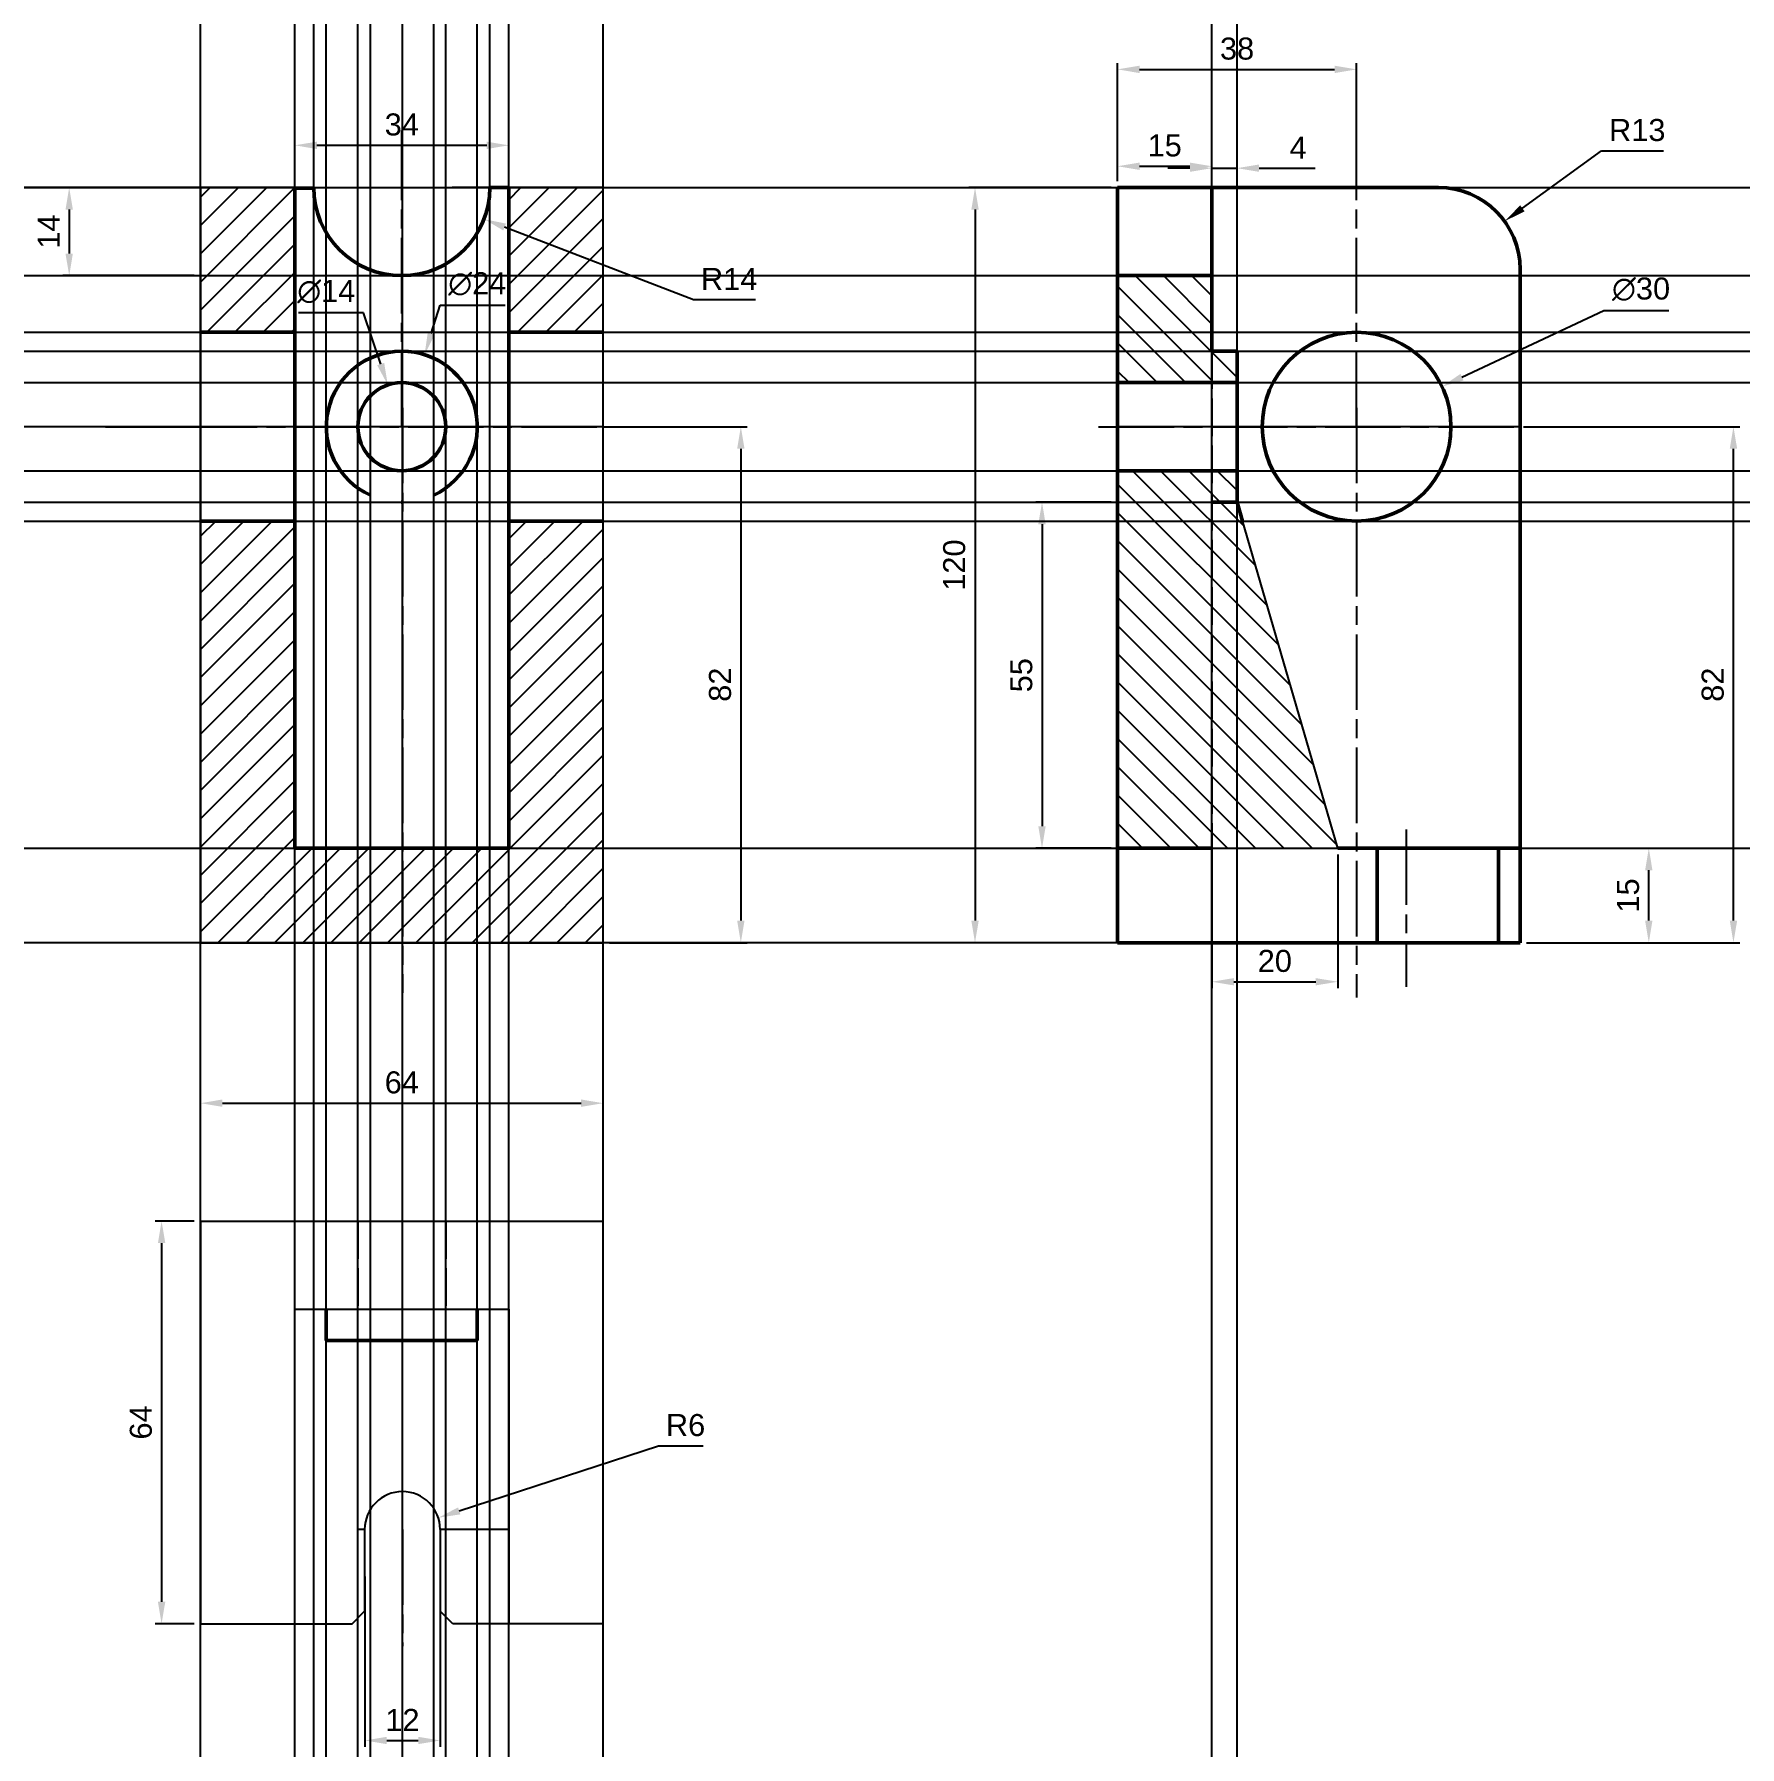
# Model space of a CAD drawing. Header units: millimetres. Extents: x 1228 to 1499, y 1107 to 1379.
import ezdxf

# ---------------------------------------------------------------- set-up
doc = ezdxf.new("R2010")
doc.units = ezdxf.units.MM
for name, pattern in [('AM_ISO02W050', [7.5, 6, -1.5]), ('AM_ISO08W050', [18, 12, -1.5, 3, -1.5]), ('Amconstr', [9999, 9999, 0])]:
    doc.linetypes.add(name, pattern=pattern)
for name, color, linetype, lineweight in [('AM_0', 7, 'Continuous', 50), ('AM_3', 6, 'AM_ISO02W050', 25), ('AM_5', 3, 'Continuous', 25), ('AM_7', 4, 'AM_ISO08W050', 25), ('AM_8', 1, 'Continuous', 25), ('AM_CL', 1, 'Amconstr', 25)]:
    doc.layers.add(name, color=color, linetype=linetype, lineweight=lineweight)
doc.styles.get("Standard").update_dxf_attribs({"font": 'arial.ttf'})
doc.dimstyles.new('AM_ISO$0', dxfattribs={"dimtxt": 3.5, "dimasz": 3.5, "dimexe": 1, "dimexo": 1, "dimgap": 1.5, "dimtad": 1, "dimdsep": 46, "dimtxsty": 'Standard', "dimcen": 0, "dimclrd": 256, "dimclre": 256, "dimclrt": 2, "dimadec": 0, "dimazin": 2, "dimtp": 0.1, "dimtm": 0.1, "dimtfac": 0.71, "dimtdec": 3, "dimtmove": 0, "dimatfit": 3, "dimfxl": 1, "dimlwd": -1, "dimlwe": -1, "dimarcsym": 1})
doc.dimstyles.new('AM_ISO$3', dxfattribs={"dimtxt": 3.5, "dimasz": 3.5, "dimexe": 1, "dimexo": 1, "dimgap": 1.5, "dimtad": 1, "dimtoh": 1, "dimdsep": 46, "dimtxsty": 'Standard', "dimcen": 0, "dimclrd": 256, "dimclre": 256, "dimclrt": 2, "dimadec": 0, "dimazin": 2, "dimtp": 0.1, "dimtm": 0.1, "dimtfac": 0.71, "dimtdec": 3, "dimtofl": 0, "dimtmove": 0, "dimatfit": 0, "dimfxl": 1, "dimlwd": -1, "dimlwe": -1, "dimarcsym": 1})
doc.dimstyles.new('AM_ISO$4', dxfattribs={"dimtxt": 3.5, "dimasz": 3.5, "dimexe": 1, "dimexo": 1, "dimgap": 1.5, "dimtad": 1, "dimtoh": 1, "dimdsep": 46, "dimtxsty": 'Standard', "dimcen": 0, "dimclrd": 256, "dimclre": 256, "dimclrt": 2, "dimadec": 0, "dimazin": 2, "dimtp": 0.1, "dimtm": 0.1, "dimtfac": 0.71, "dimtdec": 3, "dimtofl": 0, "dimtmove": 0, "dimatfit": 0, "dimfxl": 1, "dimlwd": -1, "dimlwe": -1, "dimarcsym": 1})

# ---------------------------------------------------------------- blocks, each defined once
blk = doc.blocks.new('*D3')
at = {"layer": 'AM_5', "linetype": 'ByBlock', "transparency": 16777216}
for p, q in [((1319.3, 1316.63), (1341.18, 1316.63)), ((1340.18, 1313.13), (1340.18, 1238.13)), ((1319.3, 1234.63), (1341.18, 1234.63))]:
    blk.add_line(p, q, dxfattribs=at)
at = {"layer": 'AM_5', "transparency": 16777216}
for points in [[(1339.6, 1313.13), (1340.77, 1313.13), (1340.18, 1316.63)], [(1339.6, 1238.13), (1340.77, 1238.13), (1340.18, 1234.63)]]:
    blk.add_solid(points, dxfattribs=at)
at = {"layer": 'Defpoints', "color": 0, "transparency": 16777216}
for p in [(1318.3, 1316.63), (1318.3, 1234.63), (1340.18, 1234.63)]:
    blk.add_point(p, dxfattribs=at)
at = {"layer": 'AM_5', "color": 2, "transparency": 16777216, "insert": (1336.89, 1275.63), "char_height": 3.5, "attachment_point": 5, "rotation": 90}
blk.add_mtext('82', dxfattribs=at)
blk = doc.blocks.new('*D4')
at = {"layer": 'AM_5', "linetype": 'ByBlock', "transparency": 16777216}
for p, q in [((1269.3, 1355.63), (1269.3, 1362.34)), ((1272.8, 1361.34), (1299.8, 1361.34)), ((1303.3, 1355.63), (1303.3, 1362.34))]:
    blk.add_line(p, q, dxfattribs=at)
at = {"layer": 'AM_5', "transparency": 16777216}
for points in [[(1272.8, 1361.92), (1272.8, 1360.75), (1269.3, 1361.34)], [(1299.8, 1361.92), (1299.8, 1360.75), (1303.3, 1361.34)]]:
    blk.add_solid(points, dxfattribs=at)
at = {"layer": 'Defpoints', "color": 0, "transparency": 16777216}
for p in [(1303.3, 1361.34), (1269.3, 1354.63), (1303.3, 1354.63)]:
    blk.add_point(p, dxfattribs=at)
at = {"layer": 'AM_5', "color": 2, "transparency": 16777216, "insert": (1286.3, 1364.63), "char_height": 3.5, "attachment_point": 5}
blk.add_mtext('34', dxfattribs=at)
blk = doc.blocks.new('*D5')
at = {"layer": 'AM_5', "linetype": 'ByBlock', "transparency": 16777216}
for p, q in [((1253.3, 1354.63), (1232.44, 1354.63)), ((1233.44, 1351.13), (1233.44, 1344.13)), ((1253.3, 1340.63), (1232.44, 1340.63))]:
    blk.add_line(p, q, dxfattribs=at)
at = {"layer": 'AM_5', "transparency": 16777216}
for points in [[(1232.85, 1351.13), (1234.02, 1351.13), (1233.44, 1354.63)], [(1232.85, 1344.13), (1234.02, 1344.13), (1233.44, 1340.63)]]:
    blk.add_solid(points, dxfattribs=at)
at = {"layer": 'Defpoints', "color": 0, "transparency": 16777216}
for p in [(1254.3, 1354.63), (1233.44, 1340.63), (1254.3, 1340.63)]:
    blk.add_point(p, dxfattribs=at)
at = {"layer": 'AM_5', "color": 2, "transparency": 16777216, "insert": (1230.18, 1347.63), "char_height": 3.5, "attachment_point": 5, "rotation": 90}
blk.add_mtext('14', dxfattribs=at)
blk = doc.blocks.new('*D6')
at = {"layer": 'AM_5', "linetype": 'ByBlock', "transparency": 16777216}
for p, q in [((1280.21, 1334.7), (1269.9, 1334.7)), ((1282.95, 1326.58), (1280.21, 1334.7))]:
    blk.add_line(p, q, dxfattribs=at)
at = {"layer": 'AM_5', "transparency": 16777216}
blk.add_solid([(1283.5, 1326.76), (1282.39, 1326.39), (1284.07, 1323.26)], dxfattribs=at)
at = {"layer": 'Defpoints', "color": 0, "transparency": 16777216}
for p in [(1284.07, 1323.26), (1288.54, 1309.99)]:
    blk.add_point(p, dxfattribs=at)
at = {"layer": 'AM_5', "color": 2, "transparency": 16777216, "insert": (1274.3, 1338.09), "char_height": 3.5, "attachment_point": 5}
blk.add_mtext('∅14', dxfattribs=at)
blk = doc.blocks.new('*D7')
at = {"layer": 'AM_5', "linetype": 'ByBlock', "transparency": 16777216}
for p, q in [((1290.97, 1331.41), (1292.4, 1335.92)), ((1292.4, 1335.92), (1302.71, 1335.92))]:
    blk.add_line(p, q, dxfattribs=at)
at = {"layer": 'AM_5', "transparency": 16777216}
blk.add_solid([(1290.42, 1331.58), (1291.53, 1331.23), (1289.92, 1328.07)], dxfattribs=at)
at = {"layer": 'Defpoints', "color": 0, "transparency": 16777216}
for p in [(1289.92, 1328.07), (1282.69, 1305.19)]:
    blk.add_point(p, dxfattribs=at)
at = {"layer": 'AM_5', "color": 2, "transparency": 16777216, "insert": (1298.3, 1339.31), "char_height": 3.5, "attachment_point": 5}
blk.add_mtext('∅24', dxfattribs=at)
blk = doc.blocks.new('*D8')
at = {"layer": 'AM_5', "linetype": 'ByBlock', "transparency": 16777216}
for p, q in [((1302.64, 1348.36), (1332.66, 1336.84)), ((1332.66, 1336.84), (1342.51, 1336.84))]:
    blk.add_line(p, q, dxfattribs=at)
at = {"layer": 'AM_5', "transparency": 16777216}
blk.add_solid([(1302.85, 1348.9), (1302.43, 1347.81), (1299.37, 1349.61)], dxfattribs=at)
at = {"layer": 'Defpoints', "color": 0, "transparency": 16777216}
for p in [(1286.3, 1354.63), (1299.37, 1349.61)]:
    blk.add_point(p, dxfattribs=at)
at = {"layer": 'AM_5', "color": 2, "transparency": 16777216, "insert": (1338.33, 1340.1), "char_height": 3.5, "attachment_point": 5}
blk.add_mtext('R14', dxfattribs=at)
blk = doc.blocks.new('*D9')
at = {"layer": 'AM_5', "linetype": 'ByBlock', "transparency": 16777216}
for p, q in [((1400.05, 1355.63), (1400.05, 1374.41)), ((1438.05, 1355.63), (1438.05, 1374.41)), ((1403.55, 1373.41), (1434.55, 1373.41))]:
    blk.add_line(p, q, dxfattribs=at)
at = {"layer": 'AM_5', "transparency": 16777216}
for points in [[(1403.55, 1373.99), (1403.55, 1372.82), (1400.05, 1373.41)], [(1434.55, 1373.99), (1434.55, 1372.82), (1438.05, 1373.41)]]:
    blk.add_solid(points, dxfattribs=at)
at = {"layer": 'Defpoints', "color": 0, "transparency": 16777216}
for p in [(1438.05, 1373.41), (1400.05, 1354.63), (1438.05, 1354.63)]:
    blk.add_point(p, dxfattribs=at)
at = {"layer": 'AM_5', "color": 2, "transparency": 16777216, "insert": (1419.05, 1376.69), "char_height": 3.5, "attachment_point": 5}
blk.add_mtext('38', dxfattribs=at)
blk = doc.blocks.new('*D10')
at = {"layer": 'AM_5', "linetype": 'ByBlock', "transparency": 16777216}
for p, q in [((1399.05, 1354.63), (1376.4, 1354.63)), ((1377.4, 1351.13), (1377.4, 1238.13)), ((1399.05, 1234.63), (1376.4, 1234.63))]:
    blk.add_line(p, q, dxfattribs=at)
at = {"layer": 'AM_5', "transparency": 16777216}
for points in [[(1376.82, 1351.13), (1377.99, 1351.13), (1377.4, 1354.63)], [(1376.82, 1238.13), (1377.99, 1238.13), (1377.4, 1234.63)]]:
    blk.add_solid(points, dxfattribs=at)
at = {"layer": 'Defpoints', "color": 0, "transparency": 16777216}
for p in [(1400.05, 1354.63), (1377.4, 1234.63), (1400.05, 1234.63)]:
    blk.add_point(p, dxfattribs=at)
at = {"layer": 'AM_5', "color": 2, "transparency": 16777216, "insert": (1374.11, 1294.63), "char_height": 3.5, "attachment_point": 5, "rotation": 90}
blk.add_mtext('120', dxfattribs=at)
blk = doc.blocks.new('*D11')
at = {"layer": 'AM_5', "linetype": 'ByBlock', "transparency": 16777216}
for p, q in [((1399.05, 1304.63), (1387.05, 1304.63)), ((1388.05, 1301.13), (1388.05, 1253.13)), ((1399.05, 1249.63), (1387.05, 1249.63))]:
    blk.add_line(p, q, dxfattribs=at)
at = {"layer": 'AM_5', "transparency": 16777216}
for points in [[(1387.46, 1301.13), (1388.63, 1301.13), (1388.05, 1304.63)], [(1387.46, 1253.13), (1388.63, 1253.13), (1388.05, 1249.63)]]:
    blk.add_solid(points, dxfattribs=at)
at = {"layer": 'Defpoints', "color": 0, "transparency": 16777216}
for p in [(1400.05, 1304.63), (1388.05, 1249.63), (1400.05, 1249.63)]:
    blk.add_point(p, dxfattribs=at)
at = {"layer": 'AM_5', "color": 2, "transparency": 16777216, "insert": (1384.77, 1277.13), "char_height": 3.5, "attachment_point": 5, "rotation": 90}
blk.add_mtext('55', dxfattribs=at)
blk = doc.blocks.new('*D12')
at = {"layer": 'AM_5', "linetype": 'ByBlock', "transparency": 16777216}
for p, q in [((1415.05, 1248.63), (1415.05, 1227.42)), ((1435.05, 1248.63), (1435.05, 1227.42)), ((1418.55, 1228.42), (1431.55, 1228.42))]:
    blk.add_line(p, q, dxfattribs=at)
at = {"layer": 'AM_5', "transparency": 16777216}
for points in [[(1418.55, 1229), (1418.55, 1227.84), (1415.05, 1228.42)], [(1431.55, 1229), (1431.55, 1227.84), (1435.05, 1228.42)]]:
    blk.add_solid(points, dxfattribs=at)
at = {"layer": 'Defpoints', "color": 0, "transparency": 16777216}
for p in [(1415.05, 1249.63), (1435.05, 1249.63), (1435.05, 1228.42)]:
    blk.add_point(p, dxfattribs=at)
at = {"layer": 'AM_5', "color": 2, "transparency": 16777216, "insert": (1425.05, 1231.71), "char_height": 3.5, "attachment_point": 5}
blk.add_mtext('20', dxfattribs=at)
blk = doc.blocks.new('*D13')
at = {"layer": 'AM_5', "linetype": 'ByBlock', "transparency": 16777216}
for p, q in [((1465.05, 1249.63), (1485.49, 1249.63)), ((1484.49, 1238.13), (1484.49, 1246.13)), ((1465.05, 1234.63), (1485.49, 1234.63))]:
    blk.add_line(p, q, dxfattribs=at)
at = {"layer": 'AM_5', "transparency": 16777216}
for points in [[(1483.9, 1246.13), (1485.07, 1246.13), (1484.49, 1249.63)], [(1483.9, 1238.13), (1485.07, 1238.13), (1484.49, 1234.63)]]:
    blk.add_solid(points, dxfattribs=at)
at = {"layer": 'Defpoints', "color": 0, "transparency": 16777216}
for p in [(1464.05, 1249.63), (1484.49, 1249.63), (1464.05, 1234.63)]:
    blk.add_point(p, dxfattribs=at)
at = {"layer": 'AM_5', "color": 2, "transparency": 16777216, "insert": (1481.2, 1242.13), "char_height": 3.5, "attachment_point": 5, "rotation": 90}
blk.add_mtext('15', dxfattribs=at)
blk = doc.blocks.new('*D14')
at = {"layer": 'AM_5', "linetype": 'ByBlock', "transparency": 16777216}
for p, q in [((1465.05, 1316.63), (1498.94, 1316.63)), ((1497.94, 1238.13), (1497.94, 1313.13)), ((1465.05, 1234.63), (1498.94, 1234.63))]:
    blk.add_line(p, q, dxfattribs=at)
at = {"layer": 'AM_5', "transparency": 16777216}
for points in [[(1497.36, 1313.13), (1498.53, 1313.13), (1497.94, 1316.63)], [(1497.36, 1238.13), (1498.53, 1238.13), (1497.94, 1234.63)]]:
    blk.add_solid(points, dxfattribs=at)
at = {"layer": 'Defpoints', "color": 0, "transparency": 16777216}
for p in [(1464.05, 1316.63), (1497.94, 1316.63), (1464.05, 1234.63)]:
    blk.add_point(p, dxfattribs=at)
at = {"layer": 'AM_5', "color": 2, "transparency": 16777216, "insert": (1494.66, 1275.63), "char_height": 3.5, "attachment_point": 5, "rotation": 90}
blk.add_mtext('82', dxfattribs=at)
blk = doc.blocks.new('*D15')
at = {"layer": 'AM_5', "linetype": 'ByBlock', "transparency": 16777216}
for p, q in [((1454.79, 1324.49), (1477.36, 1335.09)), ((1477.36, 1335.09), (1487.67, 1335.09))]:
    blk.add_line(p, q, dxfattribs=at)
at = {"layer": 'AM_5', "transparency": 16777216}
blk.add_solid([(1454.55, 1325.02), (1455.04, 1323.96), (1451.63, 1323)], dxfattribs=at)
at = {"layer": 'Defpoints', "color": 0, "transparency": 16777216}
for p in [(1451.63, 1323), (1424.47, 1310.25)]:
    blk.add_point(p, dxfattribs=at)
at = {"layer": 'AM_5', "color": 2, "transparency": 16777216, "insert": (1483.26, 1338.47), "char_height": 3.5, "attachment_point": 5}
blk.add_mtext('∅30', dxfattribs=at)
blk = doc.blocks.new('*D16')
at = {"layer": 'AM_5', "linetype": 'ByBlock', "transparency": 16777216}
for p, q in [((1464.4, 1351.33), (1476.97, 1360.46)), ((1476.97, 1360.46), (1486.83, 1360.46))]:
    blk.add_line(p, q, dxfattribs=at)
at = {"layer": 'AM_5', "transparency": 16777216}
blk.add_solid([(1464.05, 1351.8), (1464.74, 1350.85), (1461.57, 1349.27)], dxfattribs=at)
at = {"layer": 'Defpoints', "color": 0, "transparency": 16777216}
for p in [(1461.57, 1349.27), (1451.05, 1341.63)]:
    blk.add_point(p, dxfattribs=at)
at = {"layer": 'AM_5', "color": 2, "transparency": 16777216, "insert": (1482.65, 1363.75), "char_height": 3.5, "attachment_point": 5}
blk.add_mtext('R13', dxfattribs=at)
blk = doc.blocks.new('*D17')
at = {"layer": 'AM_5', "linetype": 'ByBlock', "transparency": 16777216}
for p, q in [((1400.05, 1355.63), (1400.05, 1359.01)), ((1403.55, 1358.01), (1411.55, 1358.01)), ((1415.05, 1355.63), (1415.05, 1359.01))]:
    blk.add_line(p, q, dxfattribs=at)
at = {"layer": 'AM_5', "transparency": 16777216}
for points in [[(1403.55, 1358.6), (1403.55, 1357.43), (1400.05, 1358.01)], [(1411.55, 1358.6), (1411.55, 1357.43), (1415.05, 1358.01)]]:
    blk.add_solid(points, dxfattribs=at)
at = {"layer": 'Defpoints', "color": 0, "transparency": 16777216}
for p in [(1415.05, 1358.01), (1400.05, 1354.63), (1415.05, 1354.63)]:
    blk.add_point(p, dxfattribs=at)
at = {"layer": 'AM_5', "color": 2, "transparency": 16777216, "insert": (1407.55, 1361.3), "char_height": 3.5, "attachment_point": 5}
blk.add_mtext('15', dxfattribs=at)
blk = doc.blocks.new('*D18')
at = {"layer": 'AM_5', "linetype": 'ByBlock', "transparency": 16777216}
for p, q in [((1415.05, 1355.63), (1415.05, 1358.71)), ((1419.05, 1355.63), (1419.05, 1358.71)), ((1411.55, 1357.71), (1408.05, 1357.71)), ((1415.05, 1357.71), (1419.05, 1357.71)), ((1422.55, 1357.71), (1431.47, 1357.71))]:
    blk.add_line(p, q, dxfattribs=at)
at = {"layer": 'AM_5', "transparency": 16777216}
for points in [[(1411.55, 1358.29), (1411.55, 1357.12), (1415.05, 1357.71)], [(1422.55, 1358.29), (1422.55, 1357.12), (1419.05, 1357.71)]]:
    blk.add_solid(points, dxfattribs=at)
at = {"layer": 'Defpoints', "color": 0, "transparency": 16777216}
for p in [(1419.05, 1357.71), (1415.05, 1354.63), (1419.05, 1354.63)]:
    blk.add_point(p, dxfattribs=at)
at = {"layer": 'AM_5', "color": 2, "transparency": 16777216, "insert": (1428.76, 1360.96), "char_height": 3.5, "attachment_point": 5}
blk.add_mtext('4', dxfattribs=at)
blk = doc.blocks.new('*D19')
at = {"layer": 'AM_5', "linetype": 'ByBlock', "transparency": 16777216}
for p, q in [((1254.3, 1191.39), (1254.3, 1210.12)), ((1257.8, 1209.12), (1314.8, 1209.12)), ((1318.3, 1191.39), (1318.3, 1210.12))]:
    blk.add_line(p, q, dxfattribs=at)
at = {"layer": 'AM_5', "transparency": 16777216}
for points in [[(1257.8, 1209.71), (1257.8, 1208.54), (1254.3, 1209.12)], [(1314.8, 1209.71), (1314.8, 1208.54), (1318.3, 1209.12)]]:
    blk.add_solid(points, dxfattribs=at)
at = {"layer": 'Defpoints', "color": 0, "transparency": 16777216}
for p in [(1318.3, 1209.12), (1254.3, 1190.39), (1318.3, 1190.39)]:
    blk.add_point(p, dxfattribs=at)
at = {"layer": 'AM_5', "color": 2, "transparency": 16777216, "insert": (1286.3, 1212.41), "char_height": 3.5, "attachment_point": 5}
blk.add_mtext('64', dxfattribs=at)
blk = doc.blocks.new('*D20')
at = {"layer": 'AM_5', "linetype": 'ByBlock', "transparency": 16777216}
for p, q in [((1253.3, 1190.39), (1247.12, 1190.39)), ((1248.12, 1186.89), (1248.12, 1129.89)), ((1253.3, 1126.39), (1247.12, 1126.39))]:
    blk.add_line(p, q, dxfattribs=at)
at = {"layer": 'AM_5', "transparency": 16777216}
for points in [[(1247.54, 1186.89), (1248.71, 1186.89), (1248.12, 1190.39)], [(1247.54, 1129.89), (1248.71, 1129.89), (1248.12, 1126.39)]]:
    blk.add_solid(points, dxfattribs=at)
at = {"layer": 'Defpoints', "color": 0, "transparency": 16777216}
for p in [(1254.3, 1190.39), (1248.12, 1126.39), (1254.3, 1126.39)]:
    blk.add_point(p, dxfattribs=at)
at = {"layer": 'AM_5', "color": 2, "transparency": 16777216, "insert": (1244.84, 1158.39), "char_height": 3.5, "attachment_point": 5, "rotation": 90}
blk.add_mtext('64', dxfattribs=at)
blk = doc.blocks.new('*D21')
at = {"layer": 'AM_5', "linetype": 'ByBlock', "transparency": 16777216}
for p, q in [((1295.43, 1144.34), (1327.08, 1154.66)), ((1327.08, 1154.66), (1334.22, 1154.66))]:
    blk.add_line(p, q, dxfattribs=at)
at = {"layer": 'AM_5', "transparency": 16777216}
blk.add_solid([(1295.25, 1144.89), (1295.61, 1143.78), (1292.1, 1143.25)], dxfattribs=at)
at = {"layer": 'Defpoints', "color": 0, "transparency": 16777216}
for p in [(1292.1, 1143.25), (1286.4, 1141.39)]:
    blk.add_point(p, dxfattribs=at)
at = {"layer": 'AM_5', "color": 2, "transparency": 16777216, "insert": (1331.4, 1157.95), "char_height": 3.5, "attachment_point": 5}
blk.add_mtext('R6', dxfattribs=at)
blk = doc.blocks.new('*D22')
at = {"layer": 'AM_5', "linetype": 'ByBlock', "transparency": 16777216}
for p, q in [((1280.4, 1133.89), (1280.4, 1106.85)), ((1292.4, 1133.89), (1292.4, 1106.85)), ((1283.9, 1107.85), (1288.9, 1107.85))]:
    blk.add_line(p, q, dxfattribs=at)
at = {"layer": 'AM_5', "transparency": 16777216}
for points in [[(1283.9, 1108.43), (1283.9, 1107.27), (1280.4, 1107.85)], [(1288.9, 1108.43), (1288.9, 1107.27), (1292.4, 1107.85)]]:
    blk.add_solid(points, dxfattribs=at)
at = {"layer": 'Defpoints', "color": 0, "transparency": 16777216}
for p in [(1280.4, 1134.89), (1292.4, 1134.89), (1292.4, 1107.85)]:
    blk.add_point(p, dxfattribs=at)
at = {"layer": 'AM_5', "color": 2, "transparency": 16777216, "insert": (1286.4, 1111.11), "char_height": 3.5, "attachment_point": 5}
blk.add_mtext('12', dxfattribs=at)

msp = doc.modelspace()

# ---------------------------------------------------------------- hatches: boundary and pattern name
at = {"layer": 'AM_8'}
h = msp.add_hatch(dxfattribs=at)
h.set_pattern_fill('ANSI31', color=256)
h.paths.add_polyline_path([(1269.303, 1354.54), (1269.302, 1354.628), (1254.302, 1354.628), (1254.302, 1331.628), (1269.303, 1331.628)])
h.paths.add_polyline_path([(1318.302, 1301.628), (1303.302, 1301.628), (1303.302, 1249.628), (1286.396, 1249.628), (1286.396, 1234.628), (1318.302, 1234.628)])
h.paths.add_polyline_path([(1269.303, 1301.628), (1254.302, 1301.628), (1254.302, 1234.628), (1286.396, 1234.628), (1286.396, 1249.628), (1269.303, 1249.628)])
h = msp.add_hatch(dxfattribs=at)
h.set_pattern_fill('ANSI31', color=256)
h.paths.add_polyline_path([(1318.302, 1354.628), (1303.302, 1354.628), (1303.302, 1331.628), (1318.302, 1331.628)])
h = msp.add_hatch(dxfattribs=at)
h.set_pattern_fill('ANSI31', color=256, angle=90)
h.paths.add_polyline_path([(1419.048, 1328.628), (1415.048, 1328.628), (1415.048, 1323.628), (1419.048, 1323.628)])
h.paths.add_polyline_path([(1415.048, 1340.628), (1400.048, 1340.628), (1400.048, 1323.628), (1415.048, 1323.628), (1415.048, 1328.628)])
h = msp.add_hatch(dxfattribs=at)
h.set_pattern_fill('ANSI31', color=256, angle=90)
h.paths.add_polyline_path([(1419.048, 1309.628), (1415.048, 1309.628), (1415.048, 1304.628), (1419.048, 1304.628)])
h.paths.add_polyline_path([(1415.048, 1309.628), (1400.048, 1309.628), (1400.048, 1249.628), (1415.048, 1249.628)])
h.paths.add_polyline_path([(1419.048, 1304.628), (1415.048, 1304.628), (1415.048, 1249.628), (1435.048, 1249.628)])

# ---------------------------------------------------------------- linework, layer by layer
for p, q in [((1286.302, 1354.628), (1286.302, 1362.85)), ((1254.302, 1354.628), (1254.302, 1234.628)), ((1272.302, 1354.628), (1254.302, 1354.628)), ((1318.302, 1354.628), (1300.302, 1354.628)), ((1318.302, 1234.628), (1318.302, 1354.628)), ((1318.302, 1234.628), (1318.302, 1316.628)), ((1281.303, 1249.628), (1281.303, 1305.719)), ((1281.303, 1304.628), (1291.396, 1304.628)), ((1291.396, 1249.628), (1291.396, 1305.763)), ((1435.048, 1249.628), (1419.484, 1303.128)), ((1286.303, 1249.628), (1281.303, 1249.628)), ((1286.396, 1249.628), (1291.396, 1249.628)), ((1415.048, 1249.628), (1435.048, 1249.628)), ((1254.302, 1234.628), (1318.302, 1234.628)), ((1254.302, 1234.628), (1286.302, 1234.628)), ((1254.302, 1190.393), (1318.302, 1190.393)), ((1254.302, 1190.393), (1254.302, 1126.393)), ((1272.303, 1176.393), (1272.303, 1190.393)), ((1300.302, 1176.393), (1300.302, 1190.393)), ((1318.302, 1126.393), (1318.302, 1190.393)), ((1269.302, 1126.393), (1269.302, 1176.393)), ((1269.302, 1176.393), (1303.302, 1176.393)), ((1303.302, 1176.393), (1303.302, 1126.393)), ((1280.396, 1141.393), (1279.302, 1141.393)), ((1280.396, 1141.393), (1280.396, 1128.393)), ((1303.302, 1141.393), (1292.396, 1141.393)), ((1292.396, 1141.393), (1292.396, 1128.393)), ((1278.396, 1126.393), (1280.396, 1128.393)), ((1294.396, 1126.393), (1292.396, 1128.393)), ((1254.302, 1126.393), (1278.396, 1126.393)), ((1318.302, 1126.393), (1294.396, 1126.393))]:
    msp.add_line(p, q)
msp.add_arc((1286.396, 1141.393), 6, 0, 180)
at = {"layer": 'AM_0'}
for p, q in [((1269.303, 1354.54), (1269.302, 1354.628)), ((1272.303, 1354.555), (1269.303, 1354.54)), ((1269.303, 1354.54), (1269.303, 1249.628)), ((1300.302, 1354.628), (1303.302, 1354.628)), ((1303.302, 1354.628), (1303.302, 1249.628)), ((1451.048, 1354.628), (1400.048, 1354.628)), ((1400.048, 1354.628), (1400.048, 1234.628)), ((1400.048, 1354.628), (1415.048, 1354.628)), ((1415.048, 1354.628), (1415.048, 1340.628)), ((1415.048, 1340.628), (1400.048, 1340.628)), ((1400.048, 1340.628), (1400.048, 1323.628)), ((1415.048, 1340.628), (1415.048, 1328.628)), ((1464.048, 1234.628), (1464.048, 1341.628)), ((1269.303, 1331.628), (1254.302, 1331.628)), ((1318.302, 1331.628), (1303.302, 1331.628)), ((1415.048, 1328.628), (1419.048, 1328.628)), ((1419.048, 1323.628), (1419.048, 1328.628)), ((1400.048, 1323.628), (1419.048, 1323.628)), ((1419.048, 1309.628), (1419.048, 1323.628)), ((1400.048, 1309.628), (1419.048, 1309.628)), ((1419.048, 1309.628), (1419.048, 1304.628)), ((1419.048, 1304.628), (1415.048, 1304.628)), ((1419.048, 1304.628), (1419.921, 1301.628)), ((1269.303, 1301.628), (1254.302, 1301.628)), ((1318.302, 1301.628), (1303.302, 1301.628)), ((1269.303, 1249.628), (1303.302, 1249.628)), ((1269.303, 1249.628), (1303.302, 1249.628)), ((1400.048, 1249.628), (1415.048, 1249.628)), ((1435.048, 1249.628), (1464.048, 1249.628)), ((1441.317, 1249.628), (1441.317, 1234.628)), ((1460.606, 1249.628), (1460.606, 1234.628)), ((1400.048, 1234.628), (1464.048, 1234.628)), ((1274.302, 1176.393), (1274.302, 1171.393)), ((1298.302, 1171.393), (1298.302, 1176.393)), ((1274.302, 1171.393), (1298.302, 1171.393))]:
    msp.add_line(p, q, dxfattribs=at)
for centre, radius in [((1438.048, 1316.628), 15), ((1286.302, 1316.628), 7)]:
    msp.add_circle(centre, radius, dxfattribs=at)
for centre, radius, start, end in [((1286.302, 1354.628), 14, 180, 0), ((1451.048, 1341.628), 13, 0, 90), ((1286.302, 1316.628), 12, 295.11555, 245.37628), ((1286.302, 1316.628), 12, 269.55432, 270.44568)]:
    msp.add_arc(centre, radius, start, end, dxfattribs=at)
at = {"layer": 'AM_3'}
for p, q in [((1300.302, 1354.628), (1272.303, 1354.555)), ((1415.048, 1328.628), (1415.048, 1244.223)), ((1279.302, 1190.393), (1279.302, 1176.393)), ((1293.302, 1190.393), (1293.302, 1176.393))]:
    msp.add_line(p, q, dxfattribs=at)
at = {"layer": 'AM_7'}
for p, q in [((1286.302, 1354.628), (1286.302, 1363.701)), ((1438.048, 1316.628), (1438.048, 1361.875)), ((1286.302, 1316.628), (1286.302, 1357.628)), ((1286.396, 1319.628), (1286.396, 1226.657)), ((1438.048, 1319.628), (1438.048, 1225.899)), ((1239.229, 1316.628), (1254.302, 1316.628)), ((1251.302, 1316.628), (1321.302, 1316.628)), ((1318.302, 1316.628), (1333.376, 1316.628)), ((1397.048, 1316.628), (1467.048, 1316.628)), ((1445.91, 1252.628), (1445.91, 1227.63)), ((1286.396, 1138.393), (1286.396, 1201.951)), ((1286.396, 1141.393), (1286.396, 1122.846))]:
    msp.add_line(p, q, dxfattribs=at)
at = {"layer": 'AM_CL'}
msp.add_line((1464.048, 1316.628), (1400.048, 1316.628), dxfattribs=at)
for p, direction in [((1254.302, 1354.628), (0, 1)), ((1269.302, 1354.628), (0, 1)), ((1272.303, 1354.555), (0, 1)), ((1274.302, 1316.628), (0, 1)), ((1279.302, 1316.628), (0, 1)), ((1281.303, 1249.628), (0, 1)), ((1286.396, 1316.628), (0, 1)), ((1291.396, 1249.628), (0, 1)), ((1293.302, 1316.628), (0, 1)), ((1298.302, 1316.628), (0, 1)), ((1300.302, 1354.628), (0, 1)), ((1303.302, 1354.628), (0, 1)), ((1318.302, 1354.628), (0, 1)), ((1415.048, 1354.628), (0, 1)), ((1419.048, 1328.628), (0, 1)), ((1272.302, 1354.628), (1, 0)), ((1286.396, 1340.628), (1, 0)), ((1438.048, 1331.628), (1, 0)), ((1286.302, 1328.628), (1, 0)), ((1286.302, 1323.628), (1, 0)), ((1286.302, 1309.628), (1, 0)), ((1286.396, 1304.628), (1, 0)), ((1438.048, 1301.628), (1, 0)), ((1435.048, 1249.628), (1, 0))]:
    msp.add_xline(p, direction, dxfattribs=at)
for p, direction in [((1272.302, 1354.628), (-1, 0)), ((1300.302, 1354.628), (1, 0)), ((1318.302, 1316.628), (-1, 0)), ((1464.048, 1234.628), (-1, 0))]:
    msp.add_ray(p, direction, dxfattribs=at)

# ---------------------------------------------------------------- dimensions: what is measured, and where the dimension line sits
at = {"layer": 'AM_5'}
for p1, p2, distance, picture, middle in [((1400.048, 1354.628), (1438.048, 1354.628), 18.777, '*D9', (1419.048, 1376.694)), ((1415.048, 1354.628), (1419.048, 1354.628), 3.08, '*D18', (1428.758, 1360.957)), ((1254.302, 1354.628), (1254.302, 1340.628), -20.866, '*D5', (1230.179, 1347.628)), ((1318.302, 1316.628), (1318.302, 1234.628), 21.88, '*D3', (1336.895, 1275.628)), ((1464.048, 1234.628), (1464.048, 1249.628), -20.438, '*D13', (1481.199, 1242.128)), ((1254.302, 1190.393), (1254.302, 1126.393), -6.179, '*D20', (1244.837, 1158.393)), ((1280.396, 1134.893), (1292.396, 1134.893), -27.042, '*D22', (1286.396, 1111.109))]:
    dim = msp.add_aligned_dim(p1=p1, p2=p2, distance=distance, dimstyle='AM_ISO$0', override={"dimpost": ''}, dxfattribs=at)
    dim.commit()
    dim.dimension.update_dxf_attribs({"geometry": picture, "text_midpoint": middle})
for p1, p2, distance, picture, middle in [((1269.302, 1354.628), (1303.302, 1354.628), 6.71, '*D4', (1286.302, 1364.627)), ((1400.048, 1354.628), (1400.048, 1234.628), -22.646, '*D10', (1374.115, 1294.628)), ((1464.048, 1234.628), (1464.048, 1316.628), -33.896, '*D14', (1494.657, 1275.628)), ((1400.048, 1304.628), (1400.048, 1249.628), -12, '*D11', (1384.768, 1277.128))]:
    dim = msp.add_aligned_dim(p1=p1, p2=p2, distance=distance, dimstyle='AM_ISO$0', dxfattribs=at)
    dim.commit()
    dim.dimension.update_dxf_attribs({"geometry": picture, "text_midpoint": middle})
for base, p1, p2, picture, middle in [((1415.048, 1358.013), (1400.048, 1354.628), (1415.048, 1354.628), '*D17', (1407.548, 1361.3)), ((1318.302, 1209.122), (1254.302, 1190.393), (1318.302, 1190.393), '*D19', (1286.302, 1212.409))]:
    dim = msp.add_linear_dim(base=base, p1=p1, p2=p2, dimstyle='AM_ISO$0', override={"dimpost": ''}, dxfattribs=at)
    dim.commit()
    dim.dimension.update_dxf_attribs({"geometry": picture, "text_midpoint": middle})
for center, mpoint, picture, middle in [((1451.048, 1341.628), (1461.566, 1349.268), '*D16', (1482.651, 1360.458)), ((1286.302, 1354.628), (1299.373, 1349.612), '*D8', (1338.333, 1336.838)), ((1286.396, 1141.393), (1292.1, 1143.254), '*D21', (1331.401, 1154.662))]:
    dim = msp.add_radius_dim(center=center, mpoint=mpoint, dimstyle='AM_ISO$4', override={"dimpost": ''}, dxfattribs=at)
    dim.commit()
    dim.dimension.update_dxf_attribs({"geometry": picture, "text_midpoint": middle, "dimtype": 164})
for p1, p2, picture, middle in [((1288.539, 1309.995), (1284.065, 1323.261), '*D6', (1274.302, 1334.705)), ((1424.471, 1310.251), (1451.625, 1323.004), '*D15', (1483.263, 1335.09))]:
    dim = msp.add_diameter_dim_2p(p1=p1, p2=p2, dimstyle='AM_ISO$3', override={"dimpost": ''}, dxfattribs=at)
    dim.commit()
    dim.dimension.update_dxf_attribs({"geometry": picture, "text_midpoint": middle, "dimtype": 163})
dim = msp.add_diameter_dim_2p(p1=(1282.687, 1305.185), p2=(1289.918, 1328.07), dimstyle='AM_ISO$3', dxfattribs=at)
dim.commit()
dim.dimension.update_dxf_attribs({"geometry": '*D7', "text_midpoint": (1298.302, 1335.924), "dimtype": 163})
dim = msp.add_linear_dim(base=(1435.048, 1228.42), p1=(1415.048, 1249.628), p2=(1435.048, 1249.628), angle=0, dimstyle='AM_ISO$0', override={"dimpost": ''}, dxfattribs=at)
dim.commit()
dim.dimension.update_dxf_attribs({"geometry": '*D12', "text_midpoint": (1425.048, 1231.707)})

doc.saveas('drawing.dxf')
